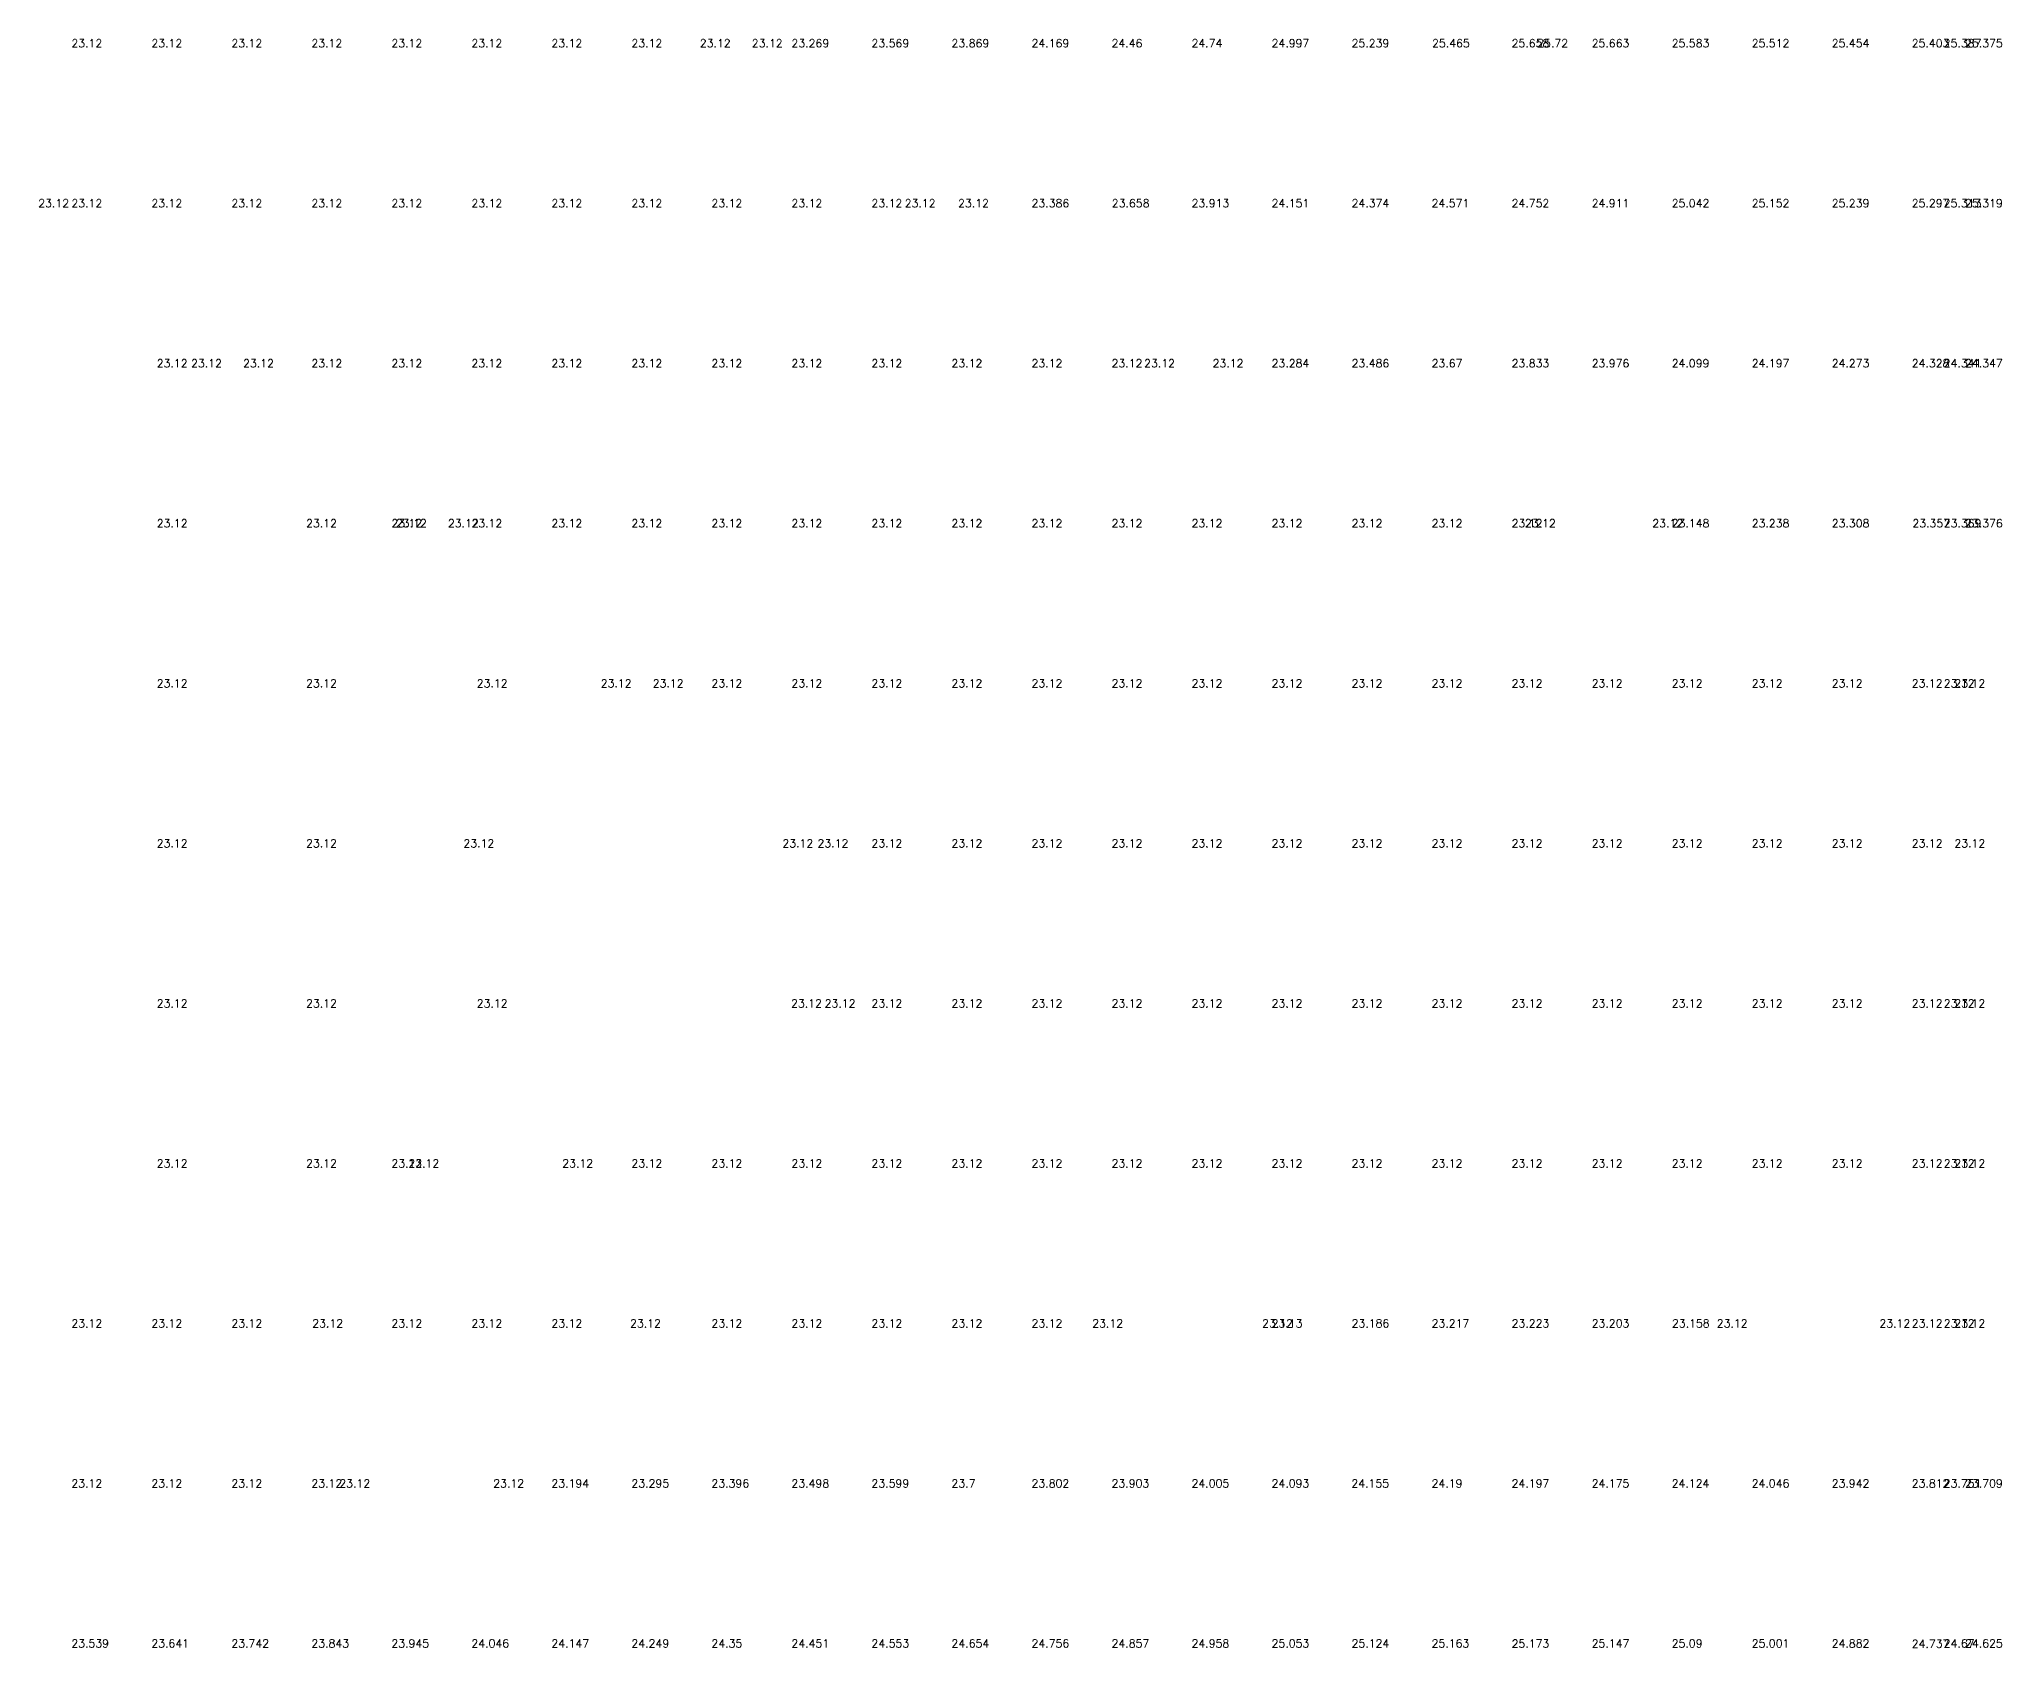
# Model space of a CAD drawing. Extents: x 6821 to 156660, y 8800 to 140150.
# Drawn here: x 119399 to 156188, y 40995 to 71150 of the extents above; entities that cross this region are included whole.
import ezdxf

# ---------------------------------------------------------------- set-up
doc = ezdxf.new("R2010")
doc.units = 0
doc.layers.get('0').update_dxf_attribs({"linetype": 'CONTINUOUS'})
doc.styles.get("Standard").update_dxf_attribs({"font": 'romans.shx', "bigfont": 'hztxt.shx'})

msp = doc.modelspace()

# ---------------------------------------------------------------- texts
for s, p in [('23.12', (120000.62, 71000, 23400)), ('23.12', (121500.62, 71000, 23400)), ('23.12', (123000.62, 71000, 23400)), ('23.12', (124500.62, 71000, 23400)), ('23.12', (126000.62, 71000, 23400)), ('23.12', (127500.62, 71000, 23400)), ('23.12', (129000.62, 71000, 23400)), ('23.12', (130500.62, 71000, 23400)), ('23.12', (131782.96, 71000, 23400)), ('23.12', (132757.51, 71000, 23400)), ('23.269', (133500.62, 71000, 23548.69)), ('23.569', (135000.62, 71000, 23848.82)), ('23.869', (136500.62, 71000, 24148.96)), ('24.169', (138000.62, 71000, 24449.09)), ('24.46', (139500.62, 71000, 24739.76)), ('24.74', (141000.62, 71000, 25019.97)), ('24.997', (142500.62, 71000, 25277.32)), ('25.239', (144000.62, 71000, 25518.54)), ('25.465', (145509.09, 71000, 25745.15)), ('25.658', (147000.62, 71000, 25938.02)), ('25.72', (147480.84, 71000, 26000)), ('25.663', (148500.62, 71000, 25943.24)), ('25.583', (150000.62, 71000, 25862.62)), ('25.512', (151500.62, 71000, 25792.04)), ('25.454', (153000.62, 71000, 25733.91)), ('25.403', (154500.62, 71000, 25683.08)), ('25.387', (155100.62, 71000, 25667.19)), ('25.375', (155500.62, 71000, 25655.24)), ('23.12', (119380.09, 68000, 23400)), ('23.12', (120000.62, 68000, 23400)), ('23.12', (121500.62, 68000, 23400)), ('23.12', (123000.62, 68000, 23400)), ('23.12', (124500.62, 68000, 23400)), ('23.12', (126000.62, 68000, 23400)), ('23.12', (127501.44, 68000, 23400)), ('23.12', (129000.62, 68000, 23400)), ('23.12', (130500.62, 68000, 23400)), ('23.12', (132000.62, 68000, 23400)), ('23.12', (133500.62, 68000, 23400)), ('23.12', (135000.62, 68000, 23400)), ('23.12', (135622.79, 68000, 23400)), ('23.12', (136623.95, 68000, 23400)), ('23.386', (138000.62, 68000, 23665.63)), ('23.658', (139505.33, 68000, 23938.46)), ('23.913', (141000.62, 68000, 24193.37)), ('24.151', (142500.62, 68000, 24431.17)), ('24.374', (144000.62, 68000, 24653.62)), ('24.571', (145500.62, 68000, 24851.26)), ('24.752', (147000.62, 68000, 25031.55)), ('24.911', (148500.62, 68000, 25191)), ('25.042', (150000.62, 68000, 25321.93)), ('25.152', (151500.62, 68000, 25431.79)), ('25.239', (153000.62, 68000, 25519.46)), ('25.297', (154500.62, 68000, 25576.85)), ('25.313', (155100.62, 68000, 25593.19)), ('25.319', (155500.62, 68000, 25599.28)), ('23.12', (121600.83, 65000, 23400)), ('23.12', (122245.36, 65000, 23400)), ('23.12', (123219.92, 65000, 23400)), ('23.12', (124500.62, 65000, 23400)), ('23.12', (126000.62, 65000, 23400)), ('23.12', (127500.62, 65000, 23400)), ('23.12', (129000.62, 65000, 23400)), ('23.12', (130500.62, 65000, 23400)), ('23.12', (132000.62, 65000, 23400)), ('23.12', (133500.62, 65000, 23400)), ('23.12', (135000.62, 65000, 23400)), ('23.12', (136500.62, 65000, 23400)), ('23.12', (138000.62, 65000, 23400)), ('23.12', (139500.62, 65000, 23400)), ('23.12', (140112.06, 65000, 23400)), ('23.12', (141394.98, 65000, 23400)), ('23.284', (142500.62, 65000, 23563.82)), ('23.486', (144000.62, 65000, 23765.95)), ('23.67', (145500.62, 65000, 23949.77)), ('23.833', (147000.62, 65000, 24113.3)), ('23.976', (148500.62, 65000, 24256.1)), ('24.099', (150000.62, 65000, 24379.36)), ('24.197', (151500.62, 65000, 24476.78)), ('24.273', (153000.62, 65000, 24553.35)), ('24.328', (154500.62, 65000, 24607.95)), ('24.341', (155100.62, 65000, 24620.74)), ('24.347', (155500.62, 65000, 24627.38)), ('23.12', (121600.83, 62000, 23400)), ('23.12', (124400.83, 62000, 23400)), ('23.12', (126000.62, 62000, 23400)), ('23.12', (126085.18, 62000, 23400)), ('23.12', (127059.74, 62000, 23400)), ('23.12', (127500.62, 62000, 23400)), ('23.12', (129000.62, 62000, 23400)), ('23.12', (130500.62, 62000, 23400)), ('23.12', (132000.62, 62000, 23400)), ('23.12', (133500.62, 62000, 23400)), ('23.12', (135000.62, 62000, 23400)), ('23.12', (136500.62, 62000, 23400)), ('23.12', (138000.62, 62000, 23400)), ('23.12', (139500.62, 62000, 23400)), ('23.12', (141000.62, 62000, 23400)), ('23.12', (142500.62, 62000, 23400)), ('23.12', (144000.62, 62000, 23400)), ('23.12', (145500.62, 62000, 23400)), ('23.12', (147000.62, 62000, 23400)), ('23.12', (147249.05, 62000, 23400)), ('23.12', (149637.54, 62000, 23400)), ('23.148', (150000.62, 62000, 23428)), ('23.238', (151500.62, 62000, 23518.5)), ('23.308', (153000.62, 62000, 23587.93)), ('23.357', (154512.59, 62000, 23636.59)), ('23.369', (155100.62, 62000, 23649.13)), ('23.376', (155500.62, 62000, 23656.05)), ('23.12', (121600.83, 59000, 23400)), ('23.12', (124400.83, 59000, 23400)), ('23.12', (127600.83, 59000, 23400)), ('23.12', (129925.01, 59000, 23400)), ('23.12', (130899.57, 59000, 23400)), ('23.12', (132000.62, 59000, 23400)), ('23.12', (133500.62, 59000, 23400)), ('23.12', (135000.62, 59000, 23400)), ('23.12', (136500.62, 59000, 23400)), ('23.12', (138000.62, 59000, 23400)), ('23.12', (139500.62, 59000, 23400)), ('23.12', (141000.62, 59000, 23400)), ('23.12', (142500.62, 59000, 23400)), ('23.12', (144000.62, 59000, 23400)), ('23.12', (145500.62, 59000, 23400)), ('23.12', (147000.62, 59000, 23400)), ('23.12', (148500.62, 59000, 23400)), ('23.12', (150000.62, 59000, 23400)), ('23.12', (151500.62, 59000, 23400)), ('23.12', (153000.62, 59000, 23400)), ('23.12', (154500.62, 59000, 23400)), ('23.12', (155100.62, 59000, 23400)), ('23.12', (155300.63, 59000, 23400)), ('23.12', (121600.83, 56000, 23400)), ('23.12', (124400.83, 56000, 23400)), ('23.12', (127350.82, 56000, 23400)), ('23.12', (133329.97, 56000, 23400)), ('23.12', (133988.86, 56000, 23400)), ('23.12', (135000.62, 56000, 23400)), ('23.12', (136500.62, 56000, 23400)), ('23.12', (138000.62, 56000, 23400)), ('23.12', (139500.62, 56000, 23400)), ('23.12', (141000.62, 56000, 23400)), ('23.12', (142500.62, 56000, 23400)), ('23.12', (144000.62, 56000, 23400)), ('23.12', (145500.62, 56000, 23400)), ('23.12', (147000.62, 56000, 23400)), ('23.12', (148500.62, 56000, 23400)), ('23.12', (150000.62, 56000, 23400)), ('23.12', (151500.62, 56000, 23400)), ('23.12', (153000.62, 56000, 23400)), ('23.12', (154500.62, 56000, 23400)), ('23.12', (155300.63, 56000, 23400)), ('23.12', (121600.83, 53000, 23400)), ('23.12', (124400.83, 53000, 23400)), ('23.12', (127600.83, 53000, 23400)), ('23.12', (133492.6, 53000, 23400)), ('23.12', (134122.16, 53000, 23400)), ('23.12', (135000.62, 53000, 23400)), ('23.12', (136500.62, 53000, 23400)), ('23.12', (138000.62, 53000, 23400)), ('23.12', (139500.62, 53000, 23400)), ('23.12', (141000.62, 53000, 23400)), ('23.12', (142500.62, 53000, 23400)), ('23.12', (144000.62, 53000, 23400)), ('23.12', (145500.62, 53000, 23400)), ('23.12', (147000.62, 53000, 23400)), ('23.12', (148500.62, 53000, 23400)), ('23.12', (150000.62, 53000, 23400)), ('23.12', (151500.62, 53000, 23400)), ('23.12', (153000.62, 53000, 23400)), ('23.12', (154500.62, 53000, 23400)), ('23.12', (155100.62, 53000, 23400)), ('23.12', (155300.63, 53000, 23400)), ('23.12', (121600.83, 50000, 23400)), ('23.12', (124400.83, 50000, 23400)), ('23.12', (126000.62, 50000, 23400)), ('23.12', (126317.76, 50000, 23400)), ('23.12', (129203.6, 50000, 23400)), ('23.12', (130500.62, 50000, 23400)), ('23.12', (132000.62, 50000, 23400)), ('23.12', (133500.62, 50000, 23400)), ('23.12', (135000.62, 50000, 23400)), ('23.12', (136500.62, 50000, 23400)), ('23.12', (138000.62, 50000, 23400)), ('23.12', (139500.62, 50000, 23400)), ('23.12', (141000.62, 50000, 23400)), ('23.12', (142500.62, 50000, 23400)), ('23.12', (144000.62, 50000, 23400)), ('23.12', (145500.62, 50000, 23400)), ('23.12', (147000.62, 50000, 23400)), ('23.12', (148500.62, 50000, 23400)), ('23.12', (150000.62, 50000, 23400)), ('23.12', (151500.62, 50000, 23400)), ('23.12', (153000.62, 50000, 23400)), ('23.12', (154500.62, 50000, 23400)), ('23.12', (155100.62, 50000, 23400)), ('23.12', (155300.63, 50000, 23400)), ('23.12', (120000.62, 47000, 23400)), ('23.12', (121500.62, 47000, 23400)), ('23.12', (123000.62, 47000, 23400)), ('23.12', (124516.64, 47000, 23400)), ('23.12', (126000.62, 47000, 23400)), ('23.12', (127500.62, 47000, 23400)), ('23.12', (129000.62, 47000, 23400)), ('23.12', (130474.94, 47000, 23400)), ('23.12', (132000.62, 47000, 23400)), ('23.12', (133500.62, 47000, 23400)), ('23.12', (135000.62, 47000, 23400)), ('23.12', (136500.62, 47000, 23400)), ('23.12', (138000.62, 47000, 23400)), ('23.12', (139138.38, 47000, 23400)), ('23.12', (142324.1, 47000, 23400)), ('23.13', (142500.62, 47000, 23410.1)), ('23.186', (144000.62, 47000, 23466.18)), ('23.217', (145500.62, 47000, 23497.2)), ('23.223', (147000.62, 47000, 23503.01)), ('23.203', (148500.62, 47000, 23483.28)), ('23.158', (150005.94, 47000, 23438.04)), ('23.12', (150846.34, 47000, 23400)), ('23.12', (153894.36, 47000, 23400)), ('23.12', (154500.62, 47000, 23400)), ('23.12', (155100.62, 47000, 23400)), ('23.12', (155300.63, 47000, 23400)), ('23.12', (120000.62, 44000, 23400)), ('23.12', (121500.62, 44000, 23400)), ('23.12', (123000.62, 44000, 23400)), ('23.12', (124500.62, 44000, 23400)), ('23.12', (125024.49, 44000, 23400)), ('23.12', (127910.33, 44000, 23400)), ('23.194', (129000.62, 44000, 23473.67)), ('23.295', (130500.62, 44000, 23575.03)), ('23.396', (132000.62, 44000, 23676.39)), ('23.498', (133500.62, 44000, 23777.74)), ('23.599', (135000.62, 44000, 23879.1)), ('23.7', (136500.62, 44000, 23980.46)), ('23.802', (138000.62, 44000, 24081.82)), ('23.903', (139500.62, 44000, 24183.17)), ('24.005', (141000.62, 44000, 24284.53)), ('24.093', (142500.62, 44000, 24373.07)), ('24.155', (143996.89, 44000, 24435.34)), ('24.19', (145500.62, 44000, 24470.26)), ('24.197', (147000.62, 44000, 24477.18)), ('24.175', (148500.62, 44000, 24455.1)), ('24.124', (150000.62, 44000, 24404.15)), ('24.046', (151500.62, 44000, 24326)), ('23.942', (153000.62, 44000, 24221.56)), ('23.812', (154500.62, 44000, 24091.54)), ('23.751', (155100.62, 44000, 24031.15)), ('23.709', (155500.62, 44000, 23989.26)), ('23.539', (120000.62, 41000, 23819.22)), ('23.641', (121500.62, 41000, 23920.58)), ('23.742', (123000.62, 41000, 24021.94)), ('23.843', (124500.62, 41000, 24123.3)), ('23.945', (126000.62, 41000, 24224.65)), ('24.046', (127500.62, 41000, 24326.01)), ('24.147', (129000.62, 41000, 24427.37)), ('24.249', (130500.62, 41000, 24528.72)), ('24.35', (132000.62, 41000, 24630.08)), ('24.451', (133500.62, 41000, 24731.44)), ('24.553', (135000.62, 41000, 24832.8)), ('24.654', (136500.62, 41000, 24934.15)), ('24.756', (138000.62, 41000, 25035.51)), ('24.857', (139500.62, 41000, 25136.87)), ('24.958', (141000.62, 41000, 25238.22)), ('25.053', (142500.62, 41000, 25332.53)), ('25.124', (144000.62, 41000, 25403.63)), ('25.163', (145500.62, 41000, 25443.48)), ('25.173', (147000.62, 40996.63, 25452.54)), ('25.147', (148500.62, 41000, 25427.46)), ('25.09', (150000.62, 41000, 25370.23)), ('25.001', (151500.62, 41000, 25280.92)), ('24.882', (153000.62, 41000, 25162.15)), ('24.737', (154500.62, 40994.72, 25016.84)), ('24.67', (155100.62, 41000, 24949.97)), ('24.625', (155500.62, 41000, 24904.6))]:
    msp.add_text(s, height=150).set_placement(p)

doc.saveas('drawing.dxf')
